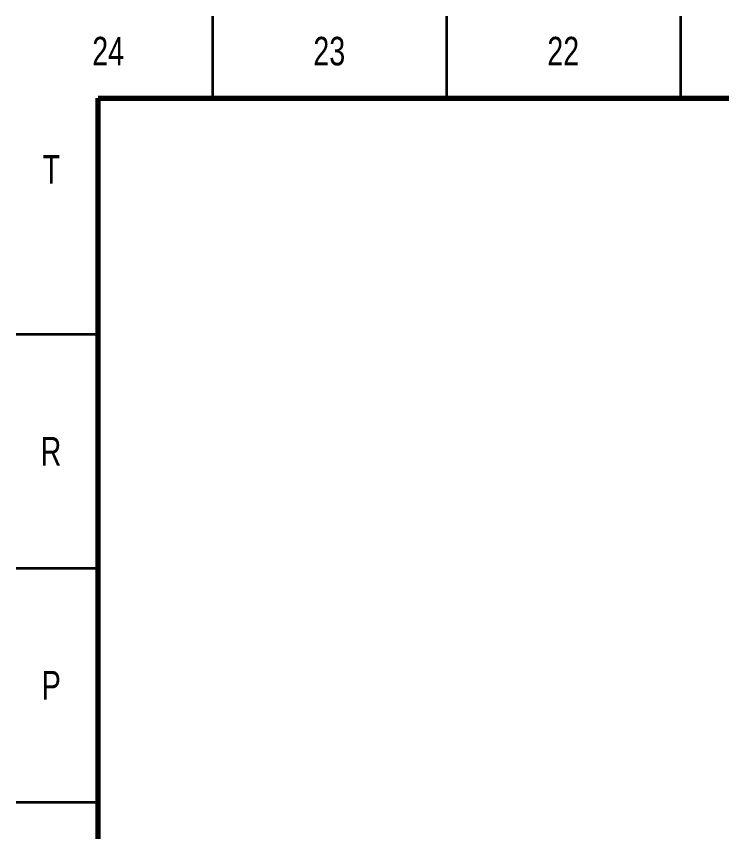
# Model space of a CAD drawing. Header units: millimetres. Extents: x 2 to 1187, y 2 to 839.
# Drawn here: x 2.5 to 153.2, y 664.3 to 838.5 of the extents above; entities that cross this region are included whole.
import ezdxf

# ---------------------------------------------------------------- set-up
doc = ezdxf.new("R2010")
doc.units = ezdxf.units.MM
doc.styles.add('SLDTEXTSTYLE1', font='TXT', dxfattribs={"width": 0.75})

msp = doc.modelspace()

# ---------------------------------------------------------------- linework, layer by layer
at = {"color": 7, "linetype": 'Continuous', "lineweight": 35}
for p, q in [((44.5, 821), (44.5, 838.5)), ((94.5, 821), (94.5, 838.5)), ((144.5, 821), (144.5, 838.5)), ((20, 770.5), (2.5, 770.5)), ((20, 720.5), (2.5, 720.5)), ((20, 670.5), (2.5, 670.5))]:
    msp.add_line(p, q, dxfattribs=at)
at = {"color": 7, "linetype": 'Continuous', "lineweight": 70}
for p, q in [((20, 20), (20, 821)), ((20, 821), (1169, 821))]:
    msp.add_line(p, q, dxfattribs=at)

# ---------------------------------------------------------------- texts
at = {"color": 7, "linetype": 'Continuous', "lineweight": 0, "attachment_point": 2, "style": 'SLDTEXTSTYLE1'}
for s, insert, char_height in [('24', (22.13, 834.11), 6.096), ('23', (69.38, 834.11), 6.096), ('22', (119.38, 834.11), 6.096), ('T', (9.98, 808.86), 6.1), ('R', (9.91, 748.61), 6.1), ('P', (9.98, 698.61), 6.1)]:
    msp.add_mtext(s, dxfattribs=dict(at, insert=insert, char_height=char_height))

doc.saveas('drawing.dxf')
